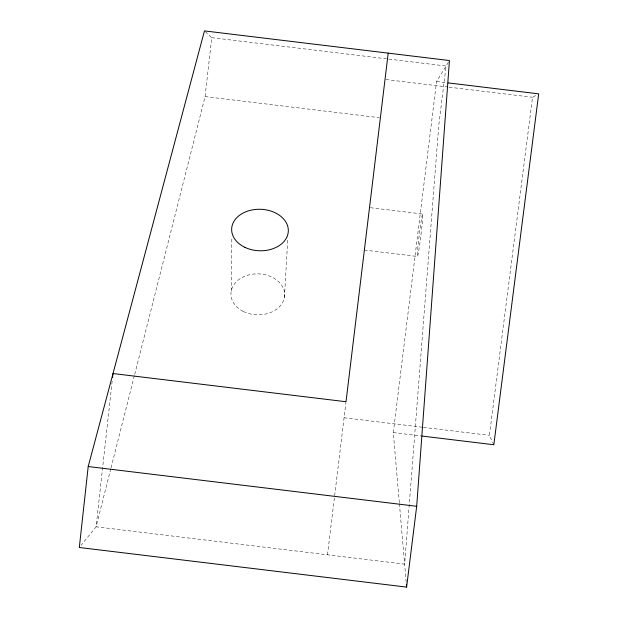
<?xml version="1.0" encoding="UTF-8"?>
<svg xmlns="http://www.w3.org/2000/svg" width="618" height="618" viewBox="0 0 618 618"><rect width="100%" height="100%" fill="white"/><g stroke="black" fill="none" stroke-linecap="round" stroke-linejoin="round"><path stroke-width="0.46" stroke-dasharray="3.09 2.32" d="M231.248 290.869L231.85 237.706M284.442 297.304L287.841 237.845M112.175 381.198L96.084 526.806L81.105 545.277M134.709 374.361L205.083 96.586L211.75 37.667L205.122 31.518M327.494 554.809L345.933 402.426M399.336 502.689L393.287 432.585L436.578 81.491L448.969 61.329M493.836 444.751L489.402 435.35L532.531 97.273L536.378 95.133M110.776 468.823L96.084 526.806L404.628 564.141L438.811 124.875L446.088 66.026L387.501 58.934M111.016 467.888L134.469 375.296M211.75 37.667L386.544 58.818M436.578 81.491L446.119 82.65M385.98 79.537L448.243 87.068M449.201 87.184L532.531 97.273M205.083 96.586L379.421 117.683M370.46 207.702L422.658 214.013A21.406 0.842 -83 0 1 419.437 246.258A21.406 0.842 -83 0 1 418.054 245.5A21.406 0.842 -83 0 1 422.658 214.013M364.373 250.058L417.413 256.478M344.079 417.76L422.473 427.247M423.43 427.362L489.402 435.35M393.287 432.585L421.059 435.945M399.413 503.647L406.196 582.318M243.484 311.534A26.875 20.51 1.7 0 0 284.643 295.474A26.875 20.51 1.7 0 0 245.253 276.061A26.875 20.51 1.7 0 0 243.484 311.534"/><path stroke-width="0.93" d="M416.686 506.289L449.448 60.549L204.458 30.9L88.204 466.536L79.313 547.494L406.605 587.1L416.686 506.289L88.204 466.536M112.6 377.366L113.024 373.535L346.018 401.731L388.204 53.133M448.027 82.882L538.687 93.851L493.836 444.751L422.017 436.061M406.358 584.234L406.605 587.1M244.929 247.347A28.358 20.749 2.2 0 0 288.312 231.286A28.358 20.749 2.2 0 0 246.713 211.449A28.358 20.749 2.2 0 0 244.929 247.347"/></g></svg>
